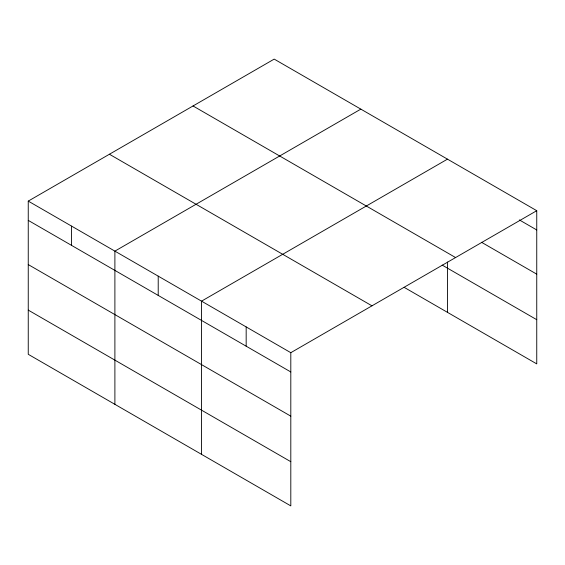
<?xml version="1.0" encoding="UTF-8"?>
<svg xmlns="http://www.w3.org/2000/svg" width="565" height="565" viewBox="0 0 565 565"><rect width="100%" height="100%" fill="white"/><g stroke="black" fill="none" stroke-linecap="round" stroke-linejoin="round"><path stroke-width="0.85" d="M28.25 201.105L290.805 352.687L290.805 505.894L28.25 354.304L28.25 201.105L274.195 59.106L536.75 210.696L536.75 363.895L404.159 287.345M360.837 109.13L114.893 251.128L114.893 404.328M447.48 159.153L201.536 301.152L201.536 454.352M290.805 352.687L536.75 210.696M519.348 219.919L536.75 229.962M481.521 242.279L536.75 274.159M193.032 105.966L455.588 257.555M442.162 265.091L536.75 319.698M109.412 154.245L371.968 305.827M28.25 220.378L290.805 371.961M28.25 264.575L290.805 416.158M28.25 310.107L290.805 461.697M447.48 262.033L447.48 312.36M246.171 326.916L246.171 346.19M158.214 276.137L158.214 295.41M71.571 226.113L71.571 245.387"/></g></svg>
